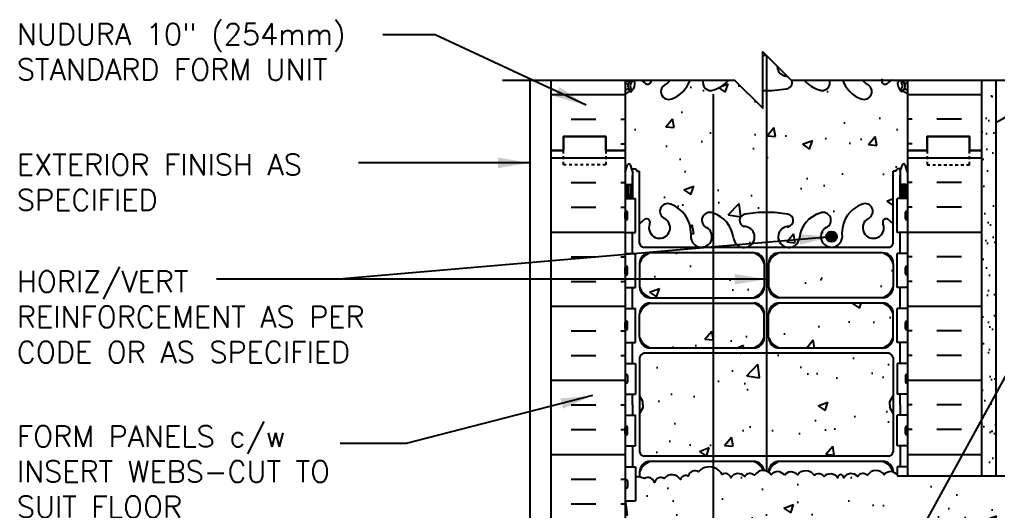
# Model space of a CAD drawing. Header units: inches. Extents: x 309 to 413, y 103 to 166.
# Drawn here: x 359.95 to 394.61, y 149 to 166.43 of the extents above; entities that cross this region are included whole.
import ezdxf

# ---------------------------------------------------------------- set-up
doc = ezdxf.new("R2010")
doc.units = ezdxf.units.IN
doc.header["$LTSCALE"] = 0.5
doc.header["$MEASUREMENT"] = 0
doc.linetypes.add('DASHED2', pattern=[0.375, 0.25, -0.125])
for name, color, linetype in [('HATCH', 12, 'Continuous'), ('line25', 2, 'Continuous'), ('LINE3', 3, 'Continuous'), ('LINE50', 5, 'Continuous'), ('LINE9', 9, 'Continuous'), ('TEXT', 4, 'Continuous'), ('Web_Edge', 9, 'Continuous')]:
    doc.layers.add(name, color=color, linetype=linetype)
doc.styles.add('DIM', font='romans.shx', dxfattribs={"width": 0.7})
doc.styles.add('ROMANS', font='romans.shx', dxfattribs={"height": 0.75})
doc.dimstyles.new('ext_12', dxfattribs={"dimscale": 12, "dimtxt": 0.09375, "dimasz": 0.09375, "dimexe": 0.09375, "dimexo": 0.0625, "dimgap": 0.0625, "dimtad": 1, "dimdec": 1, "dimzin": 3, "dimdsep": 46, "dimlunit": 4, "dimtxsty": 'DIM', "dimcen": 0.09, "dimdle": 0.09375, "dimclrt": 4, "dimadec": 0, "dimazin": 0, "dimtfac": 1, "dimtdec": 1, "dimtmove": 2, "dimatfit": 3, "dimfxl": 1, "dimfrac": 2, "dimtolj": 1, "dimtzin": 0, "dimarcsym": 0})
pattern_1 = [(50, (0, 0), (3.5863, -0.31376), [0.375, -4.125]), (355, (0, 0), (-0.693757, 3.76096), [0.3, -3.3]), (100.4514, (0.299, -0.026), (2.892544, 3.4472), [0.3187, -3.50571]), (46.1842, (0, 1), (5.336207, -0.827596), [0.5625, -6.1875]), (96.6356, (0.4447, 0.931), (4.67331, 4.87059), [0.47805, -5.25857]), (351.1842, (0, 1), (4.67331, 4.87059), [0.45, -4.95]), (21, (0.5, 0.75), (2.984535, -2.013094), [0.375, -4.125]), (326, (0.5, 0.75), (1.216577, 3.62575), [0.3, -3.3]), (71.4514, (0.7487, 0.5822), (4.201112, 1.612656), [0.3187, -3.50571]), (37.5, (0, 0), (0.0607993, 1.6644693), [0, -3.26, 0, -3.35, 0, -3.3125]), (7.5, (0, 0), (1.315348, 1.9720586), [0, -1.91, 0, -3.185, 0, -1.2625]), (327.5, (-1.115, 0), (2.669112, -0.1127744), [0, -1.25, 0, -3.9, 0, -5.175]), (317.5, (-1.615, 0), (2.915931, 0.500525), [0, -1.625, 0, -2.59, 0, -3.675])]

msp = doc.modelspace()

# ---------------------------------------------------------------- hatches: boundary and pattern name
at = {"layer": 'HATCH'}
h = msp.add_hatch(dxfattribs=at)
h.set_pattern_fill('INSUL', color=256, scale=7, style=0)
h.set_pattern_definition([(0, (-2544.7688, -235.2274), (0, 2.625), []), (0, (-2544.7688, -234.3524), (0, 2.625), [0.875, -0.875]), (0, (-2544.7688, -233.4774), (0, 2.625), [0.875, -0.875])])
h.paths.add_polyline_path([(381.393, 164.282), (378.768, 164.282), (378.768, 161.782), (379.205, 161.782), (379.205, 162.282), (380.705, 162.282), (380.705, 161.782), (381.393, 161.782)])
h = msp.add_hatch(dxfattribs=at)
h.set_pattern_fill('AR-CONC', color=256, scale=0.5)
h.set_pattern_definition(pattern_1)
h.paths.add_polyline_path([(391.393, 163.782, 0.08841), (391.247, 163.879), (391.157, 163.879), (391.157, 163.921, -0.249069), (391.047, 164.128), (391.047, 164.196, -0.414214), (391.109, 164.258), (391.157, 164.258), (391.157, 164.282), (390.829, 164.282, 0.097816), (390.694, 164.177, -0.764001), (390.477, 164.282), (389.81, 164.282, 0.143503), (389.956, 164.13, -1), (389.742, 163.619, -0.223023), (389.094, 164.282), (388.627, 164.282, -0.648279), (388.259, 163.936, -0.153931), (387.742, 164.282), (387.289, 164.282, -0.507939), (387.107, 163.977, -0.055842), (386.268, 163.915), (386.268, 163.282), (385.268, 164.282), (385.043, 164.282, -0.153931), (384.527, 163.936, -0.648279), (384.158, 164.282), (383.692, 164.282, -0.223023), (383.044, 163.619, -1), (382.83, 164.13, 0.143503), (382.976, 164.282), (382.309, 164.282, -0.763977), (382.091, 164.177, 0.09782), (381.956, 164.282), (381.629, 164.282), (381.629, 164.258), (381.676, 164.258, -0.414214), (381.739, 164.196), (381.739, 164.128, -0.249069), (381.629, 163.921), (381.629, 163.879), (381.539, 163.879, 0.088416), (381.393, 163.782), (381.393, 161.782), (381.393, 161.023), (381.472, 161.265, -0.725737), (381.578, 161.283), (381.627, 161.133), (381.753, 161.133, -0.414214), (381.803, 161.083), (381.803, 161.053), (381.903, 161.053), (381.903, 159.216, 0.108933), (382.055, 159.329, -0.8344), (382.267, 159.204), (382.255, 159.182, 2.155404), (382.794, 159.377, -1), (383.008, 159.888, -0.311223), (383.716, 158.872), (383.716, 158.707, 1.661382), (384.277, 159.06, -1), (384.491, 159.571, -0.30095), (385.227, 158.698, 1.661382), (385.788, 159.051, 0.055617), (385.609, 159.097, -0.843243), (385.643, 159.529, -0.049932), (386.393, 159.594, -0.049932), (387.143, 159.529, -0.843243), (387.177, 159.097, 0.055617), (386.998, 159.051, 1.661382), (387.559, 158.698, -0.30095), (388.295, 159.571, -1), (388.509, 159.06, 1.661382), (389.07, 158.707), (389.069, 158.852, -0.316114), (389.778, 159.888, -1), (389.992, 159.377, 2.155404), (390.53, 159.182), (390.519, 159.204, -0.834375), (390.73, 159.329, 0.10894), (390.883, 159.216), (390.883, 161.053), (390.983, 161.053), (390.983, 161.083, -0.414214), (391.033, 161.133), (391.159, 161.133), (391.202, 161.265, -0.725737), (391.308, 161.283), (391.393, 161.023), (391.393, 161.782)])
h.paths.add_polyline_path([(390.883, 154.456, 0.268138), (390.722, 154.604), (382.064, 154.604, 0.268156), (381.903, 154.456), (381.903, 153.094), (382.023, 152.894), (382.023, 152.782), (382.023, 152.67), (381.903, 152.47), (381.903, 151.108, 0.268156), (382.064, 150.96), (390.722, 150.96, 0.268138), (390.883, 151.108), (390.883, 152.47), (390.763, 152.67), (390.763, 152.782), (390.763, 152.894), (390.883, 153.094)])
h.paths.add_polyline_path([(402.456, 149.017), (402.456, 150.267), (391.028, 150.267), (391.028, 150.282, 0.513851), (390.567, 150.304, 0.520567), (389.969, 150.283, 0.520567), (389.624, 150.234, 0.520567), (389.133, 150.191, 0.222996), (389.028, 150.324, 0.222996), (388.922, 150.191, 0.520567), (388.432, 150.234, 0.520567), (388.087, 150.283, 0.520567), (387.488, 150.304, 0.513851), (387.028, 150.282, 0.513851), (386.567, 150.304, 0.520567), (385.969, 150.283, 0.520567), (385.624, 150.234, 0.520567), (385.133, 150.191, 0.520567), (384.829, 150.312, 0.132818), (384.643, 150.507, 0.362673), (383.99, 150.407, 0.520567), (383.628, 150.251, 0.520567), (383.346, 150.13, 0.520567), (382.774, 150.17, 0.520567), (382.432, 150.023, 0.520567), (382.073, 150.166, 0.135519), (381.758, 150.225), (381.758, 149.377), (381.393, 149.377), (381.393, 148.627), (381.758, 148.627), (381.758, 147.427), (381.393, 147.427), (381.393, 146.677), (381.758, 146.677), (381.758, 146.609, -0.235614), (381.927, 146.517, -0.520567), (382.554, 146.517, -0.520567), (383.026, 146.517, -0.520567), (383.489, 146.517, -0.520567), (383.843, 146.517, -0.520567), (384.469, 146.517, -0.520567), (384.941, 146.517, -0.520567), (385.404, 146.517, -0.520567), (385.759, 146.517, -0.520567), (386.158, 146.517, -0.520567), (386.58, 146.517, -0.520567), (387.207, 146.517, -0.520567), (387.679, 146.517, -0.520567), (388.142, 146.517, -0.520567), (388.496, 146.517, -0.108934), (388.597, 146.61), (388.597, 147.767), (388.847, 147.767, -0.414214), (389.097, 147.517), (389.097, 146.517, 0.414214), (389.347, 146.267), (389.412, 146.267), (389.412, 147.767), (403.206, 147.767), (403.456, 148.017), (401.456, 148.017)])
h.paths.add_polyline_path([(412.258, 149.267), (412.258, 149.438), (403.741, 149.438), (402.821, 148.517), (404.821, 148.517), (404.071, 147.767), (412.758, 147.767), (413.258, 148.267), (411.258, 148.267)])
h.paths.add_polyline_path([(412.258, 150.267), (403.821, 150.267), (403.821, 149.517), (403.741, 149.438), (412.258, 149.438)])
h.paths.add_polyline_path([(389.362, 145.767), (388.597, 145.767), (388.597, 146.61, 0.108934), (388.496, 146.517, 0.520567), (388.142, 146.517, 0.520567), (387.679, 146.517, 0.520567), (387.207, 146.517, 0.520567), (386.58, 146.517, 0.520567), (386.158, 146.517, 0.520567), (385.759, 146.517, 0.520567), (385.404, 146.517, 0.520567), (384.941, 146.517, 0.520567), (384.469, 146.517, 0.520567), (383.843, 146.517, 0.520567), (383.489, 146.517, 0.520567), (383.026, 146.517, 0.520567), (382.554, 146.517, 0.520567), (381.927, 146.517, 0.235614), (381.758, 146.609), (381.758, 145.477), (381.393, 145.477), (381.393, 143.782), (381.393, 141.782, 0.088416), (381.539, 141.685), (381.629, 141.685), (381.629, 141.643, -0.249069), (381.739, 141.436), (381.739, 141.368, -0.414214), (381.676, 141.306), (381.629, 141.306), (381.629, 141.236), (381.734, 141.236, 0.231736), (382.091, 141.387, -0.940476), (382.289, 141.235, 2.135543), (382.83, 141.434, -1), (383.044, 141.946, -0.311223), (383.752, 140.93), (383.752, 140.765, 1.661382), (384.313, 141.117, -1), (384.527, 141.628, -0.307094), (385.265, 140.733, 1.604516), (385.824, 141.109, 0.055617), (385.645, 141.154, -0.843243), (385.679, 141.587, -0.047544), (386.393, 141.652, -0.047544), (387.107, 141.587, -0.843243), (387.141, 141.154, 0.055617), (386.962, 141.109, 1.604516), (387.52, 140.733, -0.307094), (388.259, 141.628, -1), (388.473, 141.117, 1.661382), (389.034, 140.765), (389.033, 140.91, -0.220594), (389.41, 141.748), (389.083, 141.748), (389.083, 141.975), (389.362, 141.975)])
h.paths.add_polyline_path([(391.393, 144.267), (391.362, 144.267), (391.362, 145.767), (389.862, 145.767), (389.862, 141.975), (390.14, 141.975), (390.14, 141.748), (390.12, 141.748, -0.360987), (389.956, 141.434, 2.135543), (390.496, 141.235, -0.940447), (390.694, 141.387, 0.23174), (391.052, 141.236), (391.157, 141.236), (391.157, 141.306), (391.109, 141.306, -0.414214), (391.047, 141.368), (391.047, 141.436, -0.249069), (391.157, 141.643), (391.157, 141.685), (391.247, 141.685, 0.08841), (391.393, 141.782)])
h.paths.add_polyline_path([(391.393, 137.59, 0.08841), (391.247, 137.687), (391.157, 137.687), (391.157, 137.729, -0.249069), (391.047, 137.936), (391.047, 138.003, -0.414214), (391.109, 138.066), (391.157, 138.066), (391.157, 138.136), (391.052, 138.136, -0.168672), (390.866, 138.285, 0.17445), (390.458, 138.581), (388.878, 138.934, 0.054974), (388.551, 138.97), (386.393, 138.97), (384.235, 138.97, 0.054974), (383.908, 138.934), (382.327, 138.581, 0.17445), (381.92, 138.285, -0.168672), (381.734, 138.136), (381.629, 138.136), (381.629, 138.066), (381.676, 138.066, -0.414214), (381.739, 138.003), (381.739, 137.936, -0.249069), (381.629, 137.729), (381.629, 137.687), (381.539, 137.687, 0.088416), (381.393, 137.59), (381.393, 131.974, 0.088416), (381.539, 131.877), (381.629, 131.877), (381.629, 131.835, -0.249069), (381.739, 131.628), (381.739, 131.561, -0.414214), (381.676, 131.498), (381.629, 131.498), (381.629, 131.428), (381.734, 131.428, -0.168672), (381.92, 131.279, 0.17445), (382.327, 130.983), (383.908, 130.63, 0.054974), (384.235, 130.594), (386.393, 130.594), (388.551, 130.594, 0.054974), (388.878, 130.63), (390.458, 130.983, 0.17445), (390.866, 131.279, -0.168672), (391.052, 131.428), (391.157, 131.428), (391.157, 131.498), (391.109, 131.498, -0.414214), (391.047, 131.561), (391.047, 131.628, -0.249069), (391.157, 131.835), (391.157, 131.877), (391.247, 131.877, 0.08841), (391.393, 131.974)])
h = msp.add_hatch(dxfattribs=at)
h.set_pattern_fill('INSUL', color=256, scale=7, style=0)
h.set_pattern_definition([(180, (3317.5544, -235.2274), (0, 2.625), []), (180, (3317.5544, -234.3524), (0, 2.625), [0.875, -0.875]), (180, (3317.5544, -233.4774), (0, 2.625), [0.875, -0.875])])
h.paths.add_polyline_path([(394.018, 164.282), (391.393, 164.282), (391.393, 161.782), (392.08, 161.782), (392.08, 162.282), (393.58, 162.282), (393.58, 161.782), (394.018, 161.782)])
h = msp.add_hatch(dxfattribs=at)
h.set_pattern_fill('AR-SAND', color=256, scale=0.5, style=0)
h.set_pattern_definition([(37.5, (269.69066, 8.7686), (-0.0314967, 0.963412), [0, -0.76, 0, -0.85, 0, -0.8125]), (7.5, (269.6907, 8.7686), (0.884888, 1.411073), [0, -0.41, 0, -0.685, 0, -0.2625]), (327.5, (269.07566, 8.7686), (1.557071, 0.0028295), [0, -0.25, 0, -0.9, 0, -1.175]), (317.5, (269.0757, 8.7686), (1.503063, 0.438838), [0, -0.125, 0, -0.59, 0, -0.675])])
h.paths.add_polyline_path([(394.518, 154.957), (394.018, 154.773), (394.018, 150.267), (394.518, 150.267)])
h.paths.add_polyline_path([(394.518, 164.282), (394.018, 164.282), (394.018, 155.282), (394.018, 154.773), (394.518, 154.957)])
h = msp.add_hatch(dxfattribs=at)
h.set_pattern_fill('INSUL', color=256, scale=7, style=0)
h.set_pattern_definition([(0, (-2544.7688, -253.2274), (0, 2.625), []), (0, (-2544.7688, -252.3524), (0, 2.625), [0.875, -0.875]), (0, (-2544.7688, -251.4774), (0, 2.625), [0.875, -0.875])])
h.paths.add_polyline_path([(378.768, 143.782), (379.205, 143.782), (379.205, 144.282), (380.705, 144.282), (380.705, 143.782), (381.393, 143.782), (381.393, 161.782), (380.705, 161.782), (380.705, 162.282), (379.205, 162.282), (379.205, 161.782), (378.768, 161.782)])
h = msp.add_hatch(dxfattribs=at)
h.set_pattern_fill('INSUL', color=256, scale=7, style=0)
h.set_pattern_definition([(180, (3317.5544, -253.2274), (0, 2.625), []), (180, (3317.5544, -252.3524), (0, 2.625), [0.875, -0.875]), (180, (3317.5544, -251.4774), (0, 2.625), [0.875, -0.875])])
h.paths.add_polyline_path([(391.393, 150.267), (394.018, 150.267), (394.018, 161.782), (393.58, 161.782), (393.58, 162.282), (392.08, 162.282), (392.08, 161.782), (391.393, 161.782)])
h = msp.add_hatch(dxfattribs=at)
h.set_pattern_fill('AR-CONC', color=256, scale=0.5)
h.set_pattern_definition(pattern_1)
h.paths.add_polyline_path([(386.317, 157.789, 0.225652), (385.942, 158.164), (382.278, 158.164, 0.225652), (381.903, 157.789), (381.903, 156.948, 0.225652), (382.278, 156.573), (385.942, 156.573, 0.225652), (386.317, 156.948)])
h.paths.add_polyline_path([(386.317, 156.007, 0.225652), (385.942, 156.382), (382.278, 156.382, 0.225652), (381.903, 156.007), (381.903, 155.166, 0.225652), (382.278, 154.791), (385.942, 154.791, 0.225652), (386.317, 155.166)])
h.paths.add_polyline_path([(390.883, 157.789, 0.225652), (390.508, 158.164), (386.844, 158.164, 0.225652), (386.469, 157.789), (386.469, 156.948, 0.225652), (386.844, 156.573), (390.508, 156.573, 0.225652), (390.883, 156.948)])
h.paths.add_polyline_path([(390.883, 156.007, 0.225652), (390.508, 156.382), (386.844, 156.382, 0.225652), (386.469, 156.007), (386.469, 155.166, 0.225652), (386.844, 154.791), (390.508, 154.791, 0.225652), (390.883, 155.166)])
at = {"layer": 'LINE3'}
msp.add_hatch(color=256, dxfattribs=at).paths.add_polyline_path([(388.508, 158.735, 1), (388.883, 158.735, 1)])

# ---------------------------------------------------------------- linework, layer by layer
at = {"layer": 'HATCH'}
for points in [[(384.643, 150.507, 0.362673), (383.99, 150.407, 0.520567), (383.628, 150.251, 0.520567), (383.346, 150.13, 0.520567), (382.774, 150.17, 0.520567), (382.432, 150.023, 0.520567), (382.073, 150.166, 0.135519), (381.758, 150.225, 0.104331)], [(387.028, 150.282, 0.513851), (386.567, 150.304, 0.520567), (385.969, 150.283, 0.520567), (385.624, 150.234, 0.520567), (385.133, 150.191, 0.520567), (384.829, 150.312, 0.132818), (384.643, 150.507, 0.132818)], [(387.028, 150.282, -0.513851), (387.488, 150.304, -0.520567), (388.087, 150.283, -0.520567), (388.432, 150.234, -0.520567), (388.922, 150.191, -0.222996), (389.028, 150.324, -0.222996)], [(391.028, 150.282, 0.513851), (390.567, 150.304, 0.520567), (389.969, 150.283, 0.520567), (389.624, 150.234, 0.520567), (389.133, 150.191, 0.222996), (389.028, 150.324, 0.222996)]]:
    msp.add_lwpolyline(points, format="xyb", dxfattribs=at)
at = {"layer": 'line25'}
for p, q in [((381.393, 164.282), (381.393, 161.782)), ((391.393, 164.282), (391.393, 161.782)), ((381.393, 161.782), (381.393, 143.782)), ((391.393, 161.782), (391.393, 150.282)), ((391.393, 161.782), (391.393, 150.267)), ((381.393, 160.087), (381.758, 160.087)), ((381.758, 158.887), (381.758, 160.087)), ((391.393, 160.087), (391.028, 160.087)), ((391.028, 158.887), (391.028, 160.087)), ((381.393, 158.887), (381.758, 158.887)), ((391.393, 158.887), (391.028, 158.887)), ((381.393, 158.137), (381.758, 158.137)), ((381.758, 156.937), (381.758, 158.137)), ((391.393, 158.137), (391.028, 158.137)), ((391.028, 156.937), (391.028, 158.137)), ((381.393, 156.937), (381.758, 156.937)), ((391.393, 156.937), (391.028, 156.937)), ((381.393, 156.187), (381.758, 156.187)), ((381.758, 154.987), (381.758, 156.187)), ((391.393, 156.187), (391.028, 156.187)), ((391.028, 154.987), (391.028, 156.187)), ((381.393, 154.987), (381.758, 154.987)), ((391.393, 154.987), (391.028, 154.987)), ((381.393, 154.237), (381.758, 154.237)), ((381.758, 154.237), (381.758, 153.157)), ((391.393, 154.237), (391.028, 154.237)), ((391.028, 154.237), (391.028, 153.157)), ((381.393, 153.157), (381.758, 153.157)), ((391.393, 153.157), (391.028, 153.157)), ((381.393, 152.407), (381.758, 152.407)), ((381.758, 151.327), (381.758, 152.407)), ((391.393, 152.407), (391.028, 152.407)), ((391.028, 151.327), (391.028, 152.407)), ((381.393, 151.327), (381.758, 151.327)), ((391.393, 151.327), (391.028, 151.327)), ((381.393, 150.577), (381.758, 150.577)), ((381.758, 150.577), (381.758, 149.377)), ((391.393, 150.577), (391.028, 150.577)), ((391.028, 150.577), (391.028, 150.282)), ((391.028, 150.267), (402.456, 150.267)), ((381.393, 149.377), (381.758, 149.377))]:
    msp.add_line(p, q, dxfattribs=at)
at = {"layer": 'LINE3'}
for p, q in [((386.393, 165.157), (386.393, 150.43)), ((384.502, 163.782), (384.502, 129.282))]:
    msp.add_line(p, q, dxfattribs=at)
msp.add_circle((388.696, 158.735), 0.188, dxfattribs=at)
at = {"layer": 'LINE50'}
for p, q in [((378.768, 161.782), (378.768, 164.282)), ((394.018, 161.782), (394.018, 164.282)), ((378.768, 143.782), (378.768, 161.782)), ((394.018, 150.267), (394.018, 161.782))]:
    msp.add_line(p, q, dxfattribs=at)
for points in [[(378.768, 161.782), (379.205, 161.782), (379.205, 162.282), (380.705, 162.282), (380.705, 161.782), (381.393, 161.782)], [(381.393, 161.782), (380.705, 161.782), (380.705, 162.282), (379.205, 162.282), (379.205, 161.782), (378.768, 161.782)], [(394.018, 161.782), (393.58, 161.782), (393.58, 162.282), (392.08, 162.282), (392.08, 161.782), (391.393, 161.782)], [(391.393, 161.782), (392.08, 161.782), (392.08, 162.282), (393.58, 162.282), (393.58, 161.782), (394.018, 161.782)]]:
    msp.add_lwpolyline(points, dxfattribs=at)
at = {"layer": 'LINE9'}
for p, q in [((378.018, 164.282), (378.018, 144.523)), ((394.518, 164.282), (394.518, 150.282)), ((381.393, 159.377), (381.393, 159.597)), ((381.393, 159.542), (381.393, 159.542)), ((381.393, 159.432), (381.393, 159.432)), ((381.433, 159.637), (381.433, 159.637)), ((381.473, 159.377), (381.473, 159.597)), ((391.313, 159.377), (391.313, 159.597)), ((391.353, 159.637), (391.353, 159.637)), ((391.393, 159.377), (391.393, 159.597)), ((391.393, 159.542), (391.393, 159.542)), ((391.393, 159.432), (391.393, 159.432)), ((381.433, 159.337), (381.433, 159.337)), ((391.353, 159.337), (391.353, 159.337)), ((381.393, 157.427), (381.393, 157.647)), ((381.393, 157.592), (381.393, 157.592)), ((381.393, 157.482), (381.393, 157.482)), ((381.433, 157.687), (381.433, 157.687)), ((381.433, 157.387), (381.433, 157.387)), ((381.473, 157.427), (381.473, 157.647)), ((391.313, 157.427), (391.313, 157.647)), ((391.353, 157.687), (391.353, 157.687)), ((391.353, 157.387), (391.353, 157.387)), ((391.393, 157.427), (391.393, 157.647)), ((391.393, 157.592), (391.393, 157.592)), ((391.393, 157.482), (391.393, 157.482)), ((381.393, 155.477), (381.393, 155.697)), ((381.393, 155.642), (381.393, 155.642)), ((381.433, 155.737), (381.433, 155.737)), ((381.473, 155.477), (381.473, 155.697)), ((391.313, 155.477), (391.313, 155.697)), ((391.353, 155.737), (391.353, 155.737)), ((391.393, 155.477), (391.393, 155.697)), ((391.393, 155.642), (391.393, 155.642)), ((381.393, 155.532), (381.393, 155.532)), ((381.433, 155.437), (381.433, 155.437)), ((391.353, 155.437), (391.353, 155.437)), ((391.393, 155.532), (391.393, 155.532)), ((381.393, 153.807), (381.393, 153.587)), ((381.393, 153.752), (381.393, 153.752)), ((381.393, 153.642), (381.393, 153.642)), ((381.433, 153.847), (381.433, 153.847)), ((381.433, 153.547), (381.433, 153.547)), ((381.473, 153.807), (381.473, 153.587)), ((391.313, 153.807), (391.313, 153.587)), ((391.353, 153.847), (391.353, 153.847)), ((391.353, 153.547), (391.353, 153.547)), ((391.393, 153.807), (391.393, 153.587)), ((391.393, 153.752), (391.393, 153.752)), ((391.393, 153.642), (391.393, 153.642)), ((381.393, 151.757), (381.393, 151.977)), ((381.393, 151.922), (381.393, 151.922)), ((381.393, 151.812), (381.393, 151.812)), ((381.433, 152.017), (381.433, 152.017)), ((381.473, 151.757), (381.473, 151.977)), ((391.313, 151.757), (391.313, 151.977)), ((391.353, 152.017), (391.353, 152.017)), ((391.393, 151.757), (391.393, 151.977)), ((391.393, 151.922), (391.393, 151.922)), ((391.393, 151.812), (391.393, 151.812)), ((381.433, 151.717), (381.433, 151.717)), ((391.353, 151.717), (391.353, 151.717)), ((381.393, 150.087), (381.393, 149.867)), ((381.433, 150.127), (381.433, 150.127)), ((381.473, 150.087), (381.473, 149.867)), ((381.393, 150.032), (381.393, 150.032)), ((381.393, 149.922), (381.393, 149.922)), ((381.433, 149.827), (381.433, 149.827))]:
    msp.add_line(p, q, dxfattribs=at)
msp.add_lwpolyline([(377.046, 164.282), (385.268, 164.282), (386.268, 163.282), (386.268, 165.282), (387.268, 164.282), (395.49, 164.282)], dxfattribs=at)
at = {"layer": 'LINE9', "linetype": 'DASHED2', "ltscale": 0.15}
for points in [[(380.705, 161.782), (380.705, 161.782), (380.705, 161.282), (379.205, 161.282), (379.205, 161.782), (379.205, 161.782)], [(380.705, 161.782), (380.705, 161.782), (380.705, 161.282), (379.205, 161.282), (379.205, 161.782), (379.205, 161.782)], [(392.08, 161.782), (392.08, 161.782), (392.08, 161.282), (393.58, 161.282), (393.58, 161.782), (393.58, 161.782)], [(392.08, 161.782), (392.08, 161.782), (392.08, 161.282), (393.58, 161.282), (393.58, 161.782), (393.58, 161.782)]]:
    msp.add_lwpolyline(points, dxfattribs=at)
at = {"layer": 'LINE9'}
for centre, start, end in [((381.433, 159.597), 90, 180), ((381.433, 159.597), 360, 90), ((391.353, 159.597), 90, 180), ((391.353, 159.597), 0, 90), ((381.433, 159.377), 180, 270), ((381.433, 159.377), 270, 0), ((391.353, 159.377), 180, 270), ((391.353, 159.377), 270, 0), ((381.433, 157.647), 90, 180), ((381.433, 157.427), 180, 270), ((381.433, 157.647), 360, 90), ((381.433, 157.427), 270, 0), ((391.353, 157.647), 90, 180), ((391.353, 157.427), 180, 270), ((391.353, 157.647), 0, 90), ((391.353, 157.427), 270, 0), ((381.433, 155.697), 90, 180), ((381.433, 155.697), 360, 90), ((391.353, 155.697), 90, 180), ((391.353, 155.697), 0, 90), ((381.433, 155.477), 180, 270), ((381.433, 155.477), 270, 0), ((391.353, 155.477), 180, 270), ((391.353, 155.477), 270, 0), ((381.433, 153.807), 90, 180), ((381.433, 153.587), 180, 270), ((381.433, 153.807), 0, 90), ((381.433, 153.587), 270, 0), ((391.353, 153.807), 90, 180), ((391.353, 153.587), 180, 270), ((391.353, 153.807), 360, 90), ((391.353, 153.587), 270, 0), ((381.433, 151.977), 90, 180), ((381.433, 151.977), 360, 90), ((391.353, 151.977), 90, 180), ((391.353, 151.977), 0, 90), ((381.433, 151.757), 180, 270), ((381.433, 151.757), 270, 0), ((391.353, 151.757), 180, 270), ((391.353, 151.757), 270, 0), ((381.433, 150.087), 90, 180), ((381.433, 150.087), 0, 90), ((381.433, 149.867), 180, 270), ((381.433, 149.867), 270, 0)]:
    msp.add_arc(centre, 0.04, start, end, dxfattribs=at)
at = {"layer": 'Web_Edge'}
for p, q in [((386.268, 165.163), (386.387, 165.163)), ((381.539, 164.258), (381.539, 164.282)), ((381.629, 164.258), (381.629, 164.282)), ((390.494, 164.324), (390.483, 164.303)), ((391.157, 164.258), (391.157, 164.282)), ((391.247, 164.258), (391.247, 164.282)), ((381.393, 164.258), (381.676, 164.258)), ((381.393, 164.158), (381.471, 164.158)), ((381.739, 164.128), (381.739, 164.196)), ((391.047, 164.128), (391.047, 164.196)), ((391.393, 164.258), (391.109, 164.258)), ((391.393, 164.158), (391.315, 164.158)), ((381.539, 163.879), (381.629, 163.879)), ((381.629, 163.879), (381.629, 163.921)), ((391.157, 163.879), (391.157, 163.921)), ((391.247, 163.879), (391.157, 163.879)), ((381.393, 161.023), (381.478, 161.283)), ((381.653, 161.053), (381.578, 161.283)), ((391.133, 161.053), (391.208, 161.283)), ((391.393, 161.023), (391.308, 161.283)), ((381.627, 161.133), (381.753, 161.133)), ((381.653, 161.053), (381.653, 160.087)), ((381.803, 161.083), (381.803, 161.083)), ((381.803, 161.083), (381.803, 161.053)), ((381.803, 161.053), (381.903, 161.053)), ((381.903, 158.499), (381.903, 161.053)), ((390.983, 161.053), (390.883, 161.053)), ((390.883, 158.499), (390.883, 161.053)), ((390.983, 161.083), (390.983, 161.083)), ((390.983, 161.083), (390.983, 161.053)), ((391.159, 161.133), (391.033, 161.133)), ((391.133, 161.053), (391.133, 160.087)), ((382.255, 159.182), (382.267, 159.204)), ((390.53, 159.182), (390.519, 159.204)), ((383.716, 158.872), (383.716, 158.707)), ((389.069, 158.872), (389.07, 158.707)), ((390.722, 158.351), (382.064, 158.351)), ((385.942, 158.164), (382.278, 158.164)), ((390.508, 158.164), (386.844, 158.164)), ((381.903, 157.789), (381.903, 156.948)), ((386.317, 157.789), (386.317, 156.948)), ((386.469, 157.79), (386.469, 156.949)), ((390.883, 157.789), (390.883, 156.948)), ((382.278, 156.573), (385.942, 156.573)), ((382.278, 156.382), (385.942, 156.382)), ((390.508, 156.573), (386.844, 156.573)), ((390.508, 156.382), (386.844, 156.382)), ((381.903, 155.166), (381.903, 156.007)), ((386.317, 155.166), (386.317, 156.007)), ((386.469, 155.166), (386.469, 156.006)), ((390.883, 155.166), (390.883, 156.007)), ((390.722, 154.604), (382.064, 154.604)), ((385.942, 154.791), (382.278, 154.791)), ((390.508, 154.791), (386.844, 154.791)), ((381.903, 154.456), (381.903, 151.108)), ((390.883, 154.456), (390.883, 151.108)), ((382.023, 152.894), (381.903, 153.094)), ((382.023, 152.894), (381.903, 153.094)), ((382.023, 152.782), (382.023, 152.894)), ((382.023, 152.782), (382.023, 152.894)), ((390.763, 152.894), (390.883, 153.094)), ((390.763, 152.894), (390.883, 153.094)), ((390.763, 152.782), (390.763, 152.894)), ((390.763, 152.782), (390.763, 152.894)), ((382.023, 152.67), (381.903, 152.47)), ((382.023, 152.67), (381.903, 152.47)), ((382.023, 152.782), (382.023, 152.67)), ((382.023, 152.782), (382.023, 152.67)), ((390.763, 152.782), (390.763, 152.67)), ((390.763, 152.782), (390.763, 152.67)), ((390.763, 152.67), (390.883, 152.47)), ((390.763, 152.67), (390.883, 152.47)), ((390.722, 150.96), (382.064, 150.96)), ((385.942, 150.773), (382.278, 150.773)), ((390.508, 150.773), (386.844, 150.773)), ((381.903, 150.398), (381.903, 150.22)), ((386.469, 150.398), (386.469, 150.394)), ((390.883, 150.398), (390.883, 150.396))]:
    msp.add_line(p, q, dxfattribs=at)
for points in [[(381.653, 160.087), (381.653, 160.903)], [(391.133, 160.087), (391.133, 160.903)], [(381.653, 158.137), (381.653, 158.887)], [(391.133, 158.137), (391.133, 158.887)], [(381.653, 156.187), (381.653, 156.937)], [(391.133, 156.187), (391.133, 156.937)], [(381.653, 154.237), (381.653, 154.987)], [(391.133, 154.237), (391.133, 154.987)], [(381.653, 152.782), (381.653, 153.157)], [(391.133, 152.782), (391.133, 153.157)], [(381.653, 152.782), (381.653, 152.407)], [(391.133, 152.782), (391.133, 152.407)], [(381.653, 151.327), (381.653, 150.577)], [(391.133, 151.327), (391.133, 150.577)]]:
    msp.add_lwpolyline(points, dxfattribs=at)
for points in [[(381.603, 160.143), (381.453, 160.143), (381.453, 160.583), (381.603, 160.583)], [(381.563, 160.203), (381.493, 160.203), (381.493, 160.583), (381.563, 160.583)], [(391.183, 160.143), (391.333, 160.143), (391.333, 160.583), (391.183, 160.583)], [(391.223, 160.203), (391.293, 160.203), (391.293, 160.583), (391.223, 160.583)]]:
    msp.add_lwpolyline(points, close=True, dxfattribs=at)
for centre, radius, start, end in [((387.149, 164.78), 0.375, 180.6373, 240.0685), ((381.758, 163.888), 0.441, 41.0127, 63.3604), ((382.186, 164.259), 0.125, 221.0127, 10.5286), ((382.643, 164.455), 0.375, 299.9315, 332.597), ((382.661, 164.641), 1.092, 290.5175, 340.8077), ((384.42, 164.191), 0.277, 160.862, 292.68), ((384.236, 164.928), 1.034, 286.3365, 321.3402), ((387.256, 165.236), 0.834, 249.3729, 262.1063), ((387.087, 164.196), 0.22, 275.1835, 22.8946), ((388.55, 164.928), 1.034, 218.6598, 253.6635), ((388.366, 164.191), 0.277, 247.32, 19.138), ((390.125, 164.641), 1.092, 199.1923, 249.4825), ((390.143, 164.455), 0.375, 207.403, 240.0685), ((390.6, 164.259), 0.125, 159.6243, 318.9873), ((391.027, 163.888), 0.441, 116.6396, 138.9873), ((381.739, 163.421), 0.6, 114.9252, 125.2168), ((381.471, 164.139), 0.0196, 344.5099, 90.5968), ((381.733, 164.074), 0.25, 137.5391, 219.8855), ((381.477, 163.984), 0.021, 296.0043, 16.536), ((381.575, 163.943), 0.045, 220.8121, 38.552), ((381.581, 164.212), 0.045, 317.5391, 137.5391), ((381.489, 164.128), 0.25, 289.4712, 360), ((381.733, 164.074), 0.16, 137.5391, 219.9999), ((381.676, 164.196), 0.0625, 360, 90), ((382.937, 163.874), 0.277, 112.68, 292.68), ((386.41, 167.69), 3.777, 267.8428, 280.6275), ((389.849, 163.874), 0.277, 247.32, 67.32), ((391.109, 164.196), 0.0625, 90, 180), ((391.297, 164.128), 0.25, 180, 250.5288), ((391.204, 164.212), 0.045, 42.4609, 222.4609), ((391.211, 163.943), 0.045, 141.448, 319.1879), ((391.053, 164.074), 0.16, 320.0001, 42.4609), ((391.053, 164.074), 0.25, 320.1145, 42.4609), ((391.309, 163.984), 0.021, 163.464, 243.9957), ((391.315, 164.139), 0.0196, 89.4032, 195.4901), ((391.047, 163.421), 0.6, 54.7832, 65.0748), ((381.739, 163.421), 0.5, 109.4712, 133.7891), ((391.047, 163.421), 0.5, 46.2122, 70.5288), ((381.528, 161.257), 0.0567, 28.0725, 151.9275), ((391.258, 161.257), 0.0567, 28.0725, 151.9275), ((381.753, 161.083), 0.05, 0, 90), ((391.033, 161.083), 0.05, 90, 180), ((382.901, 159.632), 0.277, 67.32, 247.32), ((382.625, 158.866), 1.092, 0.3332, 69.4825), ((390.161, 158.866), 1.092, 110.5175, 179.6668), ((389.885, 159.632), 0.277, 292.68, 112.68), ((384.384, 159.315), 0.277, 67.32, 247.32), ((384.2, 158.578), 1.034, 6.6669, 73.6635), ((385.663, 159.31), 0.22, 95.1835, 255.7396), ((386.34, 155.816), 3.777, 89.1934, 100.6275), ((386.446, 155.816), 3.777, 79.3725, 90.8066), ((387.123, 159.31), 0.22, 284.2604, 84.8165), ((388.586, 158.578), 1.034, 106.3365, 173.3331), ((388.402, 159.315), 0.277, 292.68, 112.68), ((381.722, 159.619), 0.441, 294.1187, 318.9873), ((382.15, 159.247), 0.125, 339.6243, 138.9873), ((382.607, 159.052), 0.375, 159.6243, 60.0685), ((385.494, 158.271), 0.834, 69.3729, 82.1063), ((387.292, 158.271), 0.834, 97.8937, 110.6271), ((390.179, 159.052), 0.375, 119.9315, 20.3757), ((390.636, 159.247), 0.125, 41.0127, 200.3757), ((391.063, 159.619), 0.441, 221.0127, 245.8818), ((384.09, 158.735), 0.375, 184.2448, 60.0685), ((385.601, 158.726), 0.375, 184.2448, 60.0685), ((387.185, 158.726), 0.375, 119.9315, 355.7552), ((388.696, 158.735), 0.375, 119.9315, 355.7552), ((382.112, 158.565), 0.219, 197.3882, 257.4322), ((390.674, 158.565), 0.219, 282.5678, 342.6083), ((382.485, 157.582), 0.617, 109.5682, 160.4318), ((382.278, 157.789), 0.375, 90, 180), ((385.735, 157.582), 0.617, 19.5682, 70.4318), ((385.942, 157.789), 0.375, 360, 90), ((387.051, 157.582), 0.617, 109.5682, 160.4318), ((386.844, 157.789), 0.375, 90, 180), ((390.301, 157.582), 0.617, 19.5682, 70.4318), ((390.508, 157.789), 0.375, 360, 90), ((382.485, 157.155), 0.617, 199.5682, 250.4318), ((382.278, 156.948), 0.375, 180, 270), ((385.735, 157.155), 0.617, 289.5682, 340.4318), ((385.942, 156.948), 0.375, 270, 0), ((387.051, 157.155), 0.617, 199.5682, 250.4318), ((386.844, 156.948), 0.375, 180, 270), ((390.301, 157.155), 0.617, 289.5682, 340.4318), ((390.508, 156.948), 0.375, 270, 0), ((382.485, 155.8), 0.617, 109.5682, 160.4318), ((382.278, 156.007), 0.375, 90, 180), ((385.735, 155.8), 0.617, 19.5682, 70.4318), ((385.942, 156.007), 0.375, 360, 90), ((387.051, 155.8), 0.617, 109.5682, 160.4318), ((386.844, 156.007), 0.375, 90, 180), ((390.301, 155.8), 0.617, 19.5682, 70.4318), ((390.508, 156.007), 0.375, 360, 90), ((382.485, 155.373), 0.617, 199.5682, 250.4318), ((382.278, 155.166), 0.375, 180, 270), ((385.735, 155.373), 0.617, 289.5682, 340.4318), ((385.942, 155.166), 0.375, 270, 0), ((387.051, 155.373), 0.617, 199.5682, 250.4318), ((386.844, 155.166), 0.375, 180, 270), ((390.301, 155.373), 0.617, 289.5682, 340.4318), ((390.508, 155.166), 0.375, 270, 0), ((382.112, 154.39), 0.219, 102.5678, 162.612), ((390.674, 154.39), 0.219, 17.3917, 77.4322), ((382.112, 151.174), 0.219, 197.388, 257.4322), ((382.485, 150.191), 0.617, 109.5682, 160.4318), ((382.278, 150.398), 0.375, 90, 180), ((385.735, 150.191), 0.617, 24.7325, 70.4318), ((385.942, 150.398), 0.375, 7.6832, 90), ((387.051, 150.191), 0.617, 109.5682, 160.4318), ((386.844, 150.398), 0.375, 90, 180), ((390.301, 150.191), 0.617, 19.5682, 70.4318), ((390.508, 150.398), 0.375, 360, 90), ((390.674, 151.174), 0.219, 282.5678, 342.6083)]:
    msp.add_arc(centre, radius, start, end, dxfattribs=at)

# ---------------------------------------------------------------- texts
at = {"layer": 'TEXT', "char_height": 0.75, "attachment_point": 4, "style": 'ROMANS'}
for s, insert, width in [('NUDURA 10" (254mm) STANDARD FORM UNIT', (359.853, 165.283), 14.63878), ('EXTERIOR FINISH AS SPECIFIED', (359.853, 160.661), 11.80755), ('HORIZ/VERT REINFORCEMENT AS PER CODE OR AS SPECIFIED', (359.853, 155.894), 14.5082), ('FORM PANELS c/w INSERT WEBS-CUT TO SUIT FLOOR CONNECTION-ADDITIONAL FORM SUPPORT AS REQUIRED', (359.853, 148.503), 14.34197)]:
    msp.add_mtext(s, dxfattribs=dict(at, insert=insert, width=width))

# ---------------------------------------------------------------- leaders
at = {"layer": 'TEXT'}
for points, override in [([(380.009, 163.392), (374.664, 165.886), (372.811, 165.886)], {"dimgap": 0.0625, "dimtad": 0}), ([(394.518, 162.782), (399.692, 165.65), (401.185, 165.65)], {"dimgap": 0.0625, "dimtad": 0}), ([(378.018, 161.35), (371.948, 161.35)], {"dimgap": 0.0625, "dimtad": 0}), ([(390.737, 146.267), (398.972, 161.308), (400.184, 161.308)], {"dimgap": 0.0625, "dimtad": 0}), ([(388.696, 158.735), (371.257, 157.227), (366.918, 157.227)], {"dimtad": 0}), ([(386.393, 157.227), (369.257, 157.227), (366.918, 157.227)], {"dimtad": 0}), ([(380.235, 153.104), (373.641, 151.41), (371.301, 151.41)], {"dimtad": 0})]:
    msp.add_leader(points, dimstyle='ext_12', override=override, dxfattribs=at)

doc.saveas('drawing.dxf')
